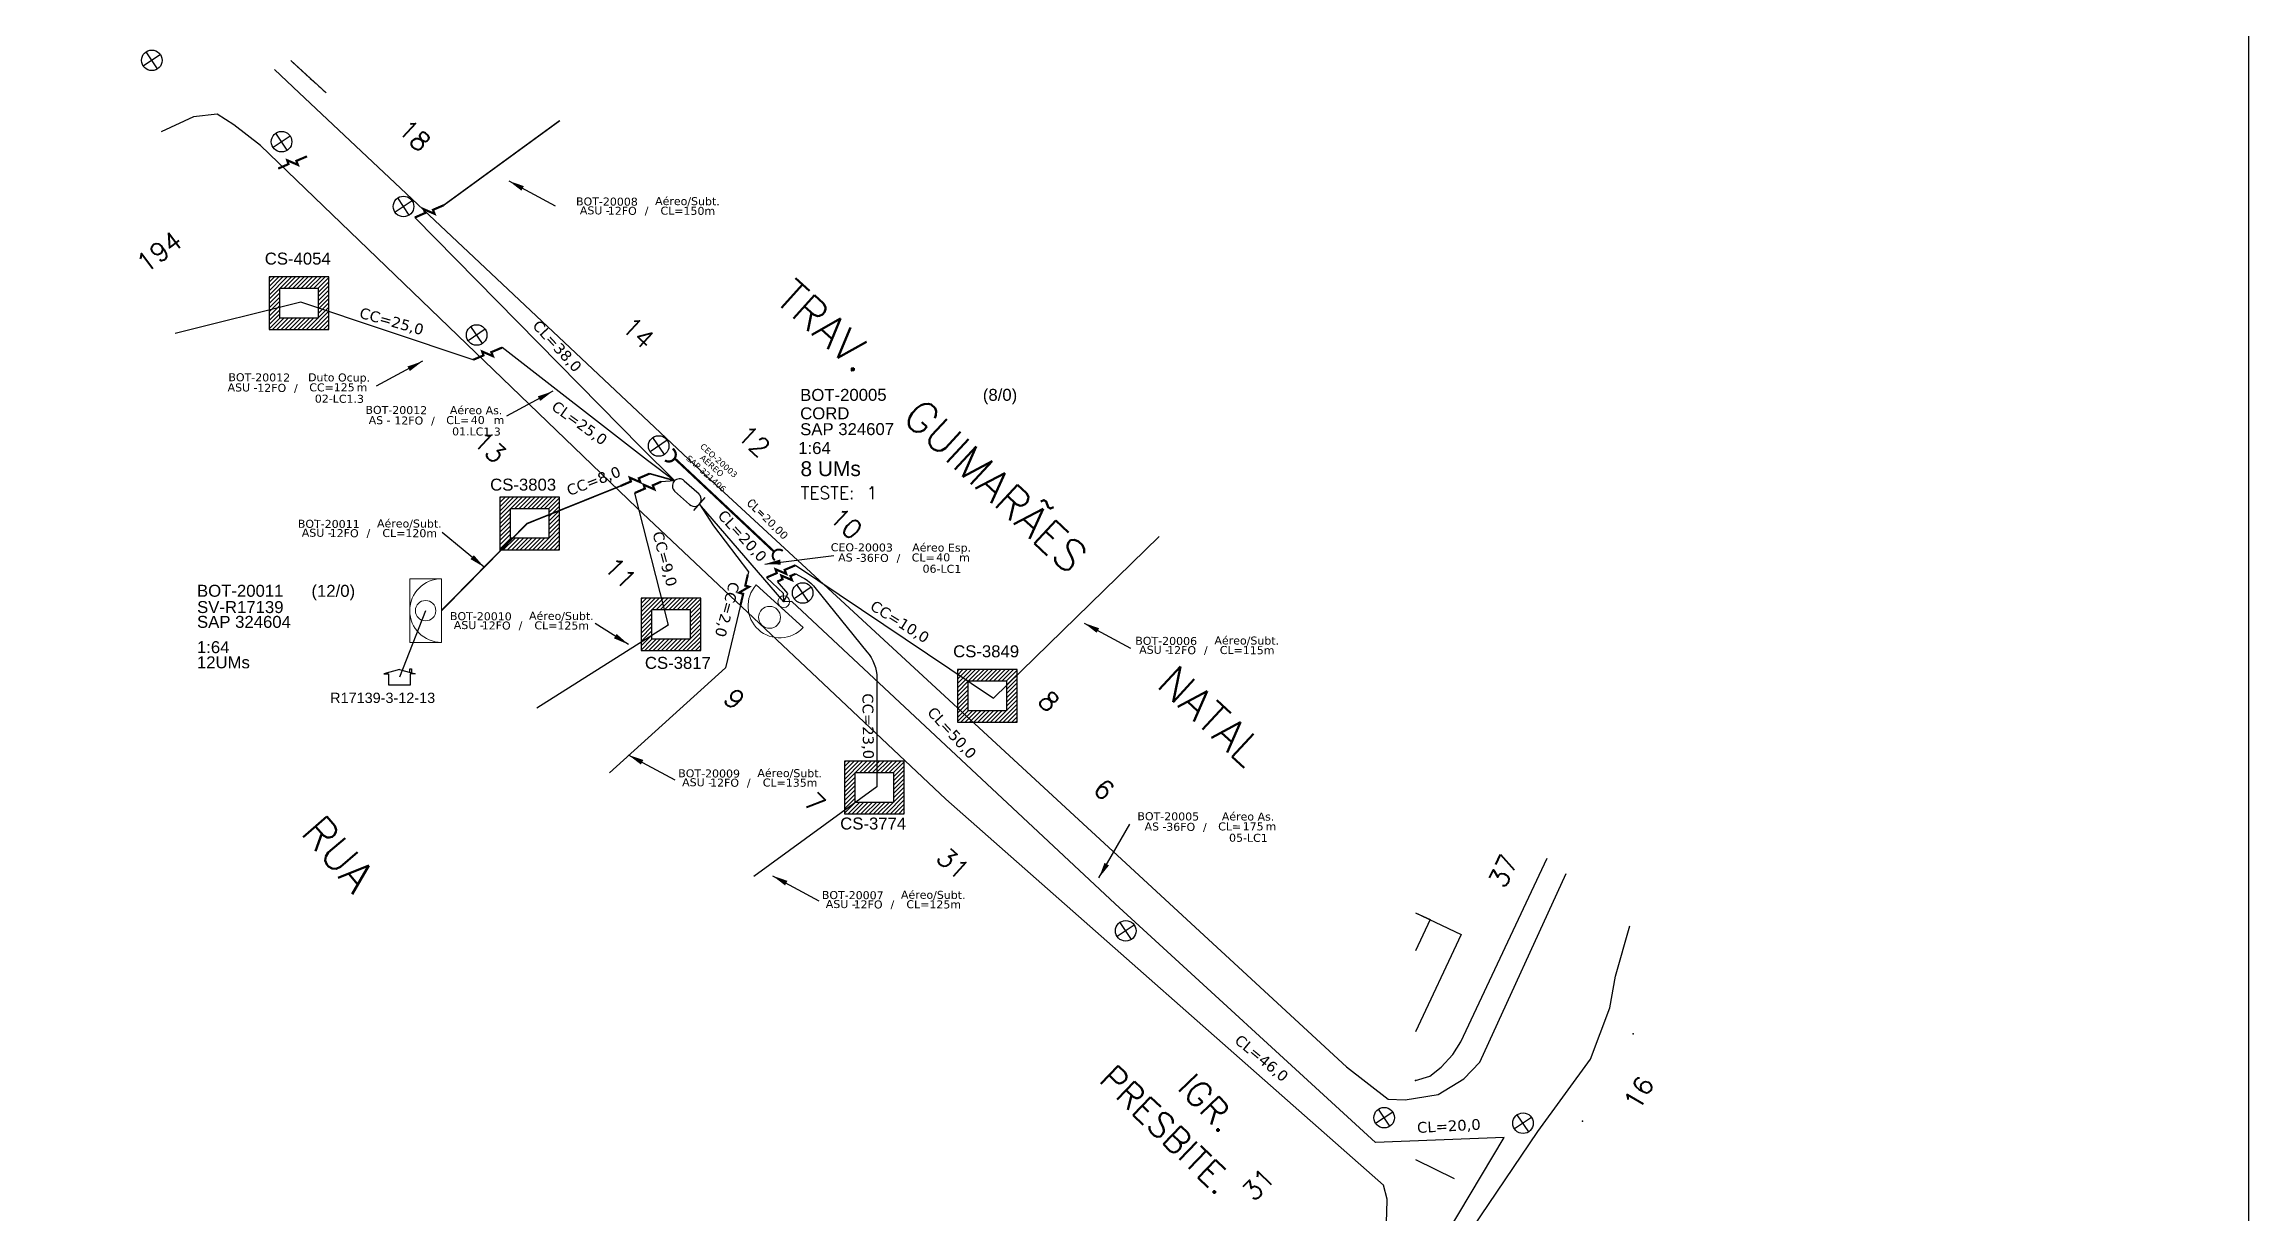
# Model space of a CAD drawing. Extents: x -89 to 749, y 705 to 1299.
# Drawn here: x 467.7 to 749.2, y 859.2 to 1008.4 of the extents above; entities that cross this region are included whole.
import ezdxf
from ezdxf.enums import TextEntityAlignment as Align

# ---------------------------------------------------------------- set-up
doc = ezdxf.new("R2010")
doc.units = 0
doc.linetypes.add('HIDDEN', pattern=[0.375, 0.25, -0.125])
for name, color, linetype in [('10.1-Caixas Subterrâneas', 5, 'Continuous'), ('20.4-CEOS', 1, 'Continuous'), ('20.5-CEO', 1, 'Continuous'), ('CAP a instalar', 1, 'Continuous'), ('celulas gpon', 7, 'Continuous'), ('CORDOALHA BLOCO NOVO', 7, 'Continuous'), ('DUVIDAS', 252, 'Continuous'), ('FACEPROJETAD', 252, 'HIDDEN'), ('label_cabos', 7, 'Continuous'), ('Legenda', 1, 'Continuous'), ('LOTES', 254, 'Continuous'), ('MUB', 251, 'Continuous'), ('Postes Existentes NA', 1, 'Continuous'), ('Subida Lateral', 5, 'Continuous'), ('surveys', 7, 'Continuous'), ('surveys legendas', 7, 'Continuous')]:
    doc.layers.add(name, color=color, linetype=linetype)
for name, color, linetype, lineweight in [("20.0-LEGENDA DOS CDO'S", 1, 'Continuous', 0), ('20.1-CDO_INTERIOR', 1, 'Continuous', 0), ('20.2-CDO_POSTE', 1, 'Continuous', 5), ('20.6-CORDOALHA_SUPORTE', 7, 'Continuous', 25), ('CORDOALHA_SUPORTE', 7, 'Continuous', 25)]:
    doc.layers.add(name, color=color, linetype=linetype, lineweight=lineweight)
doc.layers.add('EXTRA', color=50, linetype='Continuous', plot=False)
doc.styles.add('ARIAL', font='arial.ttf')
doc.styles.add('DIGICADE', font='arial.ttf')
doc.styles.add('ROMANS', font='romans')
doc.styles.add('siredit', font='verdana.ttf')
doc.linetypes.add('FENCELINE1', pattern='A,0.25,-0.1,[133,ltypeshp.shx,S=0.1,R=0,X=-0.1,Y=0],-0.1,1', length=1.45)
doc.dimstyles.new('CC', dxfattribs={"dimtxt": 1, "dimasz": 2, "dimexe": 0.18, "dimexo": 0.0625, "dimgap": 0.09, "dimtad": 0, "dimdec": 0, "dimrnd": 1, "dimzin": 0, "dimdsep": 46, "dimtxsty": 'siredit', "dimblk": 'NONE', "dimcen": 0, "dimse1": 1, "dimse2": 1, "dimsd1": 1, "dimsd2": 1, "dimclrt": 7, "dimadec": 0, "dimazin": 0, "dimtfac": 1, "dimtdec": 0, "dimtofl": 0, "dimtmove": 0, "dimatfit": 3, "dimfxl": 0, "dimtolj": 1, "dimtzin": 0, "dimarcsym": 0})

# ---------------------------------------------------------------- blocks, each defined once
blk = doc.blocks.new('*U100')
at = {"color": 10}
for points in [[(41172, 12883), (40951, 13058)], [(40974, 12860), (41149, 13081)]]:
    blk.add_lwpolyline(points, dxfattribs=at)
blk.add_circle((41062, 12971), 141, dxfattribs=at)
blk = doc.blocks.new('*X65')
at = {"color": 0, "linetype": 'Continuous'}
for p, q in [((-1.25, 0.34099), (-0.49099, 1.1)), ((-1.25, 0.517767), (-0.667767, 1.1)), ((-1.25, 0.694544), (-0.844544, 1.1)), ((-1.25, 0.87132), (-1.02132, 1.1)), ((-1.25, 1.048097), (-1.198097, 1.1)), ((-0.789214, 0.625), (-0.314214, 1.1)), ((-0.612437, 0.625), (-0.137437, 1.1)), ((-0.43566, 0.625), (0.03934, 1.1)), ((-0.258883, 0.625), (0.216117, 1.1)), ((-0.082107, 0.625), (0.392893, 1.1)), ((0.09467, 0.625), (0.56967, 1.1)), ((0.271447, 0.625), (0.746447, 1.1)), ((0.448223, 0.625), (0.923223, 1.1)), ((0.625, 0.625), (1.1, 1.1)), ((0.801777, 0.625), (1.25, 1.073223)), ((-1.25, 0.164214), (-0.8035, 0.610714)), ((-1.25, -0.012563), (-0.8035, 0.433937)), ((-1.25, -0.18934), (-0.8035, 0.25716)), ((-1.25, -0.366117), (-0.8035, 0.080383)), ((0.8035, 0.449947), (1.25, 0.896447)), ((0.8035, 0.27317), (1.25, 0.71967)), ((0.8035, 0.096393), (1.25, 0.542893)), ((0.8035, -0.080383), (1.25, 0.366117)), ((0.8035, -0.25716), (1.25, 0.18934)), ((0.8035, -0.433937), (1.25, 0.012563)), ((-1.25, -0.542893), (-0.8035, -0.096393)), ((-1.25, -0.71967), (-0.8035, -0.27317)), ((-1.25, -0.896447), (-0.8035, -0.449947)), ((-1.25, -1.073223), (-0.801777, -0.625)), ((-1.1, -1.1), (-0.625, -0.625)), ((-0.923223, -1.1), (-0.448223, -0.625)), ((-0.746447, -1.1), (-0.271447, -0.625)), ((-0.56967, -1.1), (-0.09467, -0.625)), ((-0.392893, -1.1), (0.082107, -0.625)), ((-0.216117, -1.1), (0.258883, -0.625)), ((-0.03934, -1.1), (0.43566, -0.625)), ((0.137437, -1.1), (0.612437, -0.625)), ((0.314214, -1.1), (0.789214, -0.625)), ((0.49099, -1.1), (1.25, -0.34099)), ((0.667767, -1.1), (1.25, -0.517767)), ((0.8035, -0.610714), (1.25, -0.164214)), ((0.844544, -1.1), (1.25, -0.694544)), ((1.02132, -1.1), (1.25, -0.87132)), ((1.198097, -1.1), (1.25, -1.048097))]:
    blk.add_line(p, q, dxfattribs=at)
blk = doc.blocks.new('MANHOLE_MQ')
at = {"color": 0, "linetype": 'Continuous'}
for p, q in [((0.00000623, 0.00000569), (-0.00000627, 0.00000569)), ((-0.00000627, 0.00000569), (-0.00000627, -0.00000531)), ((0.00000623, -0.00000531), (0.00000623, 0.00000569)), ((-0.00000404, 0.00000331), (0.00000399, 0.00000331)), ((-0.00000404, -0.00000294), (-0.00000404, 0.00000331)), ((0.00000399, 0.00000331), (0.00000399, -0.00000294)), ((0.00000399, -0.00000294), (-0.00000404, -0.00000294)), ((0.00000399, -0.00000294), (0.00000399, -0.00000294)), ((-0.00000627, -0.00000531), (0.00000623, -0.00000531))]:
    blk.add_line(p, q, dxfattribs=at)
at = {"color": 0, "linetype": 'Continuous', "xscale": 5e-06, "yscale": 5e-06, "zscale": 1e-05}
blk.add_blockref('*X65', (-0.00000002, 0.00000019), dxfattribs=at)
blk = doc.blocks.new('*U106')
at = {"color": 0}
blk.add_line((2.14, -0.58), (-2.1, -0.68), dxfattribs=at)
for centre, radius in [((0, 0.38), 0.733), ((0.03, -1.03), 0.393)]:
    blk.add_circle(centre, radius, dxfattribs=at)
blk.add_arc((0.02, -0.63), 2.12, 1.3782, 181.3782, dxfattribs=at)
blk = doc.blocks.new('Inst CDOE-8 CAIXA DIST OPT CDOE 48F_8D C_SPL OPTAP')
at = {"layer": "20.0-LEGENDA DOS CDO'S", "color": 0, "style": 'ARIAL'}
for tag, p, height in [('FID', (0.12, 5.25), 0.8), ('CORDOALHA', (0.12, 4.02), 0.8), ('SAP', (0.12, 2.96), 0.8), ('1:XX', (-0.01, 1.7), 0.8), ('UMS', (0.14, 0.22), 1)]:
    blk.add_attdef(tag, p, '', height=height, rotation=0.118, dxfattribs=at)
at = {"layer": "20.0-LEGENDA DOS CDO'S", "color": 0}
for tag, p, style, flags in [('ID_ATIVIDADE', (0.12, 6.47), 'ARIAL', 3), ('FATOR', (7.92, 6.47), 'ARIAL', 1), ('QTDE', (0.23, -0.97), 'DIGICADE', 3)]:
    blk.add_attdef(tag, p, '', height=0.8, rotation=0.118, dxfattribs=dict(at, style=style, flags=flags))
at = {"layer": "20.0-LEGENDA DOS CDO'S", "color": 0, "style": 'ARIAL'}
blk.add_attdef('FIBRAS_UTILIZADAS', text='', height=0.8, rotation=0.118, dxfattribs=at).set_placement((13.48, 5.26), align=Align.CENTER)
blk = doc.blocks.new('Teste  FTTH')
at = {"color": 0, "lineweight": 0, "style": 'ROMANS'}
for tag, p in [('TESTE', (-2.302, -0.29)), ('QTDE', (0.212, -0.29))]:
    blk.add_attdef(tag, p, '', height=0.48, dxfattribs=at)
for tag, p, flags in [('FID', (-2.227, -1.253), 1), ('FATOR', (-2.227, -2.028), 3), ('ID_ATIVIDADE', (-2.227, -2.716), 3)]:
    blk.add_attdef(tag, p, '', height=0.48, dxfattribs=dict(at, flags=flags))
blk = doc.blocks.new('LEGENDA DOS CABOS')
at = {"layer": 'EXTRA', "color": 0, "style": 'siredit'}
for tag, p in [('ID', (4.6, 0.97)), ('XX', (9.03, 0.97))]:
    blk.add_attdef(tag, text='', height=0.48, rotation=359.69, dxfattribs=at).set_placement(p, align=Align.MIDDLE_CENTER)
at = {"layer": 'Legenda', "color": 0, "style": 'siredit'}
for tag, p in [('TIPO_CABO', (1.31, 0)), ('CABO', (4.69, -0.05)), ('/', (6.81, -0.05)), ('METROS', (10.03, -0.05))]:
    blk.add_attdef(tag, text='', height=0.8, rotation=359.69, dxfattribs=at).set_placement(p, align=Align.MIDDLE_CENTER)
blk = doc.blocks.new('Inst CB AS CFOA-SM-AS-80-TS-36')
at = {"layer": 'label_cabos', "color": 0, "style": 'siredit'}
for tag, flags, p in [('ID_ATIVIDADE', 3, (1.31, 2.67)), ('FATOR', 1, (11.56, 2.55))]:
    blk.add_attdef(tag, text='', height=1, rotation=359.69, dxfattribs=dict(at, flags=flags)).set_placement(p, align=Align.MIDDLE_CENTER)
for tag, p in [('TIPO_CABO', (1.76, 0)), ('DESTINO_CABO', (3.13, 1.26)), ('CABO', (4.69, -0.05)), ('/', (7.71, -0.05)), ('LANCE', (10.81, 0)), ('TIPO_CABO', (13.11, 1.24)), ('UND', (15.96, 0)), ('FID', (13.15, -1.41))]:
    blk.add_attdef(tag, text='', height=1, rotation=359.69, dxfattribs=at).set_placement(p, align=Align.MIDDLE_CENTER)
blk.add_attdef('QTDE', (12.43, -0.47), '', height=1, rotation=359.69, dxfattribs=at)
blk = doc.blocks.new('_None')
blk = doc.blocks.new('Inst CB ESP CFOA-SM-AS-80-TS-36')
at = {"layer": 'label_cabos', "color": 0, "style": 'siredit'}
for tag, flags, p in [('ID_ATIVIDADE', 3, (1.31, 2.67)), ('FATOR', 1, (11.56, 2.55))]:
    blk.add_attdef(tag, text='', height=1, rotation=359.69, dxfattribs=dict(at, flags=flags)).set_placement(p, align=Align.MIDDLE_CENTER)
for tag, p in [('TIPO_CABO', (1.76, 0)), ('DESTINO_CABO', (3.13, 1.26)), ('CABO', (4.69, -0.05)), ('/', (7.71, -0.05)), ('LANCE', (10.81, 0)), ('TIPO_CABO', (13.11, 1.24)), ('UND', (15.96, 0)), ('FID', (13.15, -1.41))]:
    blk.add_attdef(tag, text='', height=1, rotation=359.69, dxfattribs=at).set_placement(p, align=Align.MIDDLE_CENTER)
blk.add_attdef('QTDE', (12.43, -0.47), '', height=1, rotation=359.69, dxfattribs=at)
blk = doc.blocks.new('Inst CORD BENZINAL 4.55MM 3F (sem recursos)')
at = {"layer": '20.6-CORDOALHA_SUPORTE', "color": 0, "lineweight": 0, "style": 'ROMANS'}
blk.add_attdef('LANCE', text='', height=1, dxfattribs=at).set_placement((-0.54, -2.21), align=Align.RIGHT)
at = {"layer": '20.6-CORDOALHA_SUPORTE', "color": 0, "style": 'siredit'}
blk.add_attdef('QTDE', (-0.54, -2.21), '', height=1, rotation=359.69, dxfattribs=at)
at = {"layer": '20.6-CORDOALHA_SUPORTE', "color": 0, "lineweight": 0, "style": 'ROMANS'}
for tag, p, flags in [('FATOR', (-5.2, -4.44), 3), ('ID_ATIVIDADE', (-5.2, -6.67), 3), ('FID', (-5.2, -8.9), 1)]:
    blk.add_attdef(tag, p, '', height=1, dxfattribs=dict(at, flags=flags))
blk = doc.blocks.new('Inst CB DT OCUP CFOA-SM-ASU-120-S-12')
at = {"layer": 'label_cabos', "color": 0, "style": 'siredit'}
for tag, flags, p in [('ID_ATIVIDADE', 3, (1.31, 2.67)), ('FATOR', 1, (11.56, 2.55))]:
    blk.add_attdef(tag, text='', height=1, rotation=359.69, dxfattribs=dict(at, flags=flags)).set_placement(p, align=Align.MIDDLE_CENTER)
for tag, p in [('TIPO_CABO', (1.26, 0)), ('DESTINO_CABO', (3.13, 1.26)), ('CABO', (4.69, -0.05)), ('/', (7.71, -0.05)), ('LANCE', (10.91, 0)), ('TIPO_CABO', (13.11, 1.24)), ('UND', (15.96, 0)), ('FID', (13.15, -1.41))]:
    blk.add_attdef(tag, text='', height=1, rotation=359.69, dxfattribs=at).set_placement(p, align=Align.MIDDLE_CENTER)
blk.add_attdef('QTDE', (12.43, -0.47), '', height=1, rotation=359.69, dxfattribs=at)
blk = doc.blocks.new('Inst CB AS CFOA-SM-AS-120-S-12 A')
at = {"layer": 'label_cabos', "color": 0, "style": 'siredit'}
for tag, flags, p in [('ID_ATIVIDADE', 3, (1.31, 2.67)), ('FATOR', 1, (11.56, 2.55))]:
    blk.add_attdef(tag, text='', height=1, rotation=359.69, dxfattribs=dict(at, flags=flags)).set_placement(p, align=Align.MIDDLE_CENTER)
for tag, p in [('TIPO_CABO', (1.26, 0)), ('DESTINO_CABO', (3.13, 1.26)), ('CABO', (4.69, -0.05)), ('/', (7.71, -0.05)), ('LANCE', (10.81, 0)), ('TIPO_CABO', (13.11, 1.24)), ('UND', (15.96, 0)), ('FID', (13.15, -1.41))]:
    blk.add_attdef(tag, text='', height=1, rotation=359.69, dxfattribs=at).set_placement(p, align=Align.MIDDLE_CENTER)
blk.add_attdef('QTDE', (12.43, -0.47), '', height=1, rotation=359.69, dxfattribs=at)
blk = doc.blocks.new('SURVEY_SURVEY')
for p, q in [((0, 0.0000152), (-0.0000151, 0.0000108)), ((-0.0000151, 0.0000108), (-0.0000104, 0.0000108)), ((-0.0000103, 0), (-0.0000103, 0.0000108)), ((0.0000103, 0), (-0.0000103, 0)), ((0, 0.0000152), (0.0000151, 0.0000108)), ((0.0000101, 0.0000159), (0.0000117, 0.0000159)), ((0.0000101, 0.0000123), (0.0000101, 0.0000159)), ((0.0000151, 0.0000108), (0.0000103, 0.0000108)), ((0.0000103, 0.0000108), (0.0000103, 0)), ((0.0000117, 0.0000159), (0.0000117, 0.0000119))]:
    blk.add_line(p, q)

msp = doc.modelspace()

# ---------------------------------------------------------------- linework, layer by layer
msp.add_lwpolyline([(-89.32, 705.02), (749.25, 705.02), (749.25, 1299.02), (-89.32, 1299.02), (-89.32, 705.02)])
at = {"color": 4, "ltscale": 0.5}
msp.add_lwpolyline([(516.43, 936.06), (513.1, 927.56)], dxfattribs=at)
at = {"layer": '20.1-CDO_INTERIOR', "color": 1, "lineweight": 18}
msp.add_lwpolyline([(514.4, 932), (514.4, 940.12), (518.46, 940.12), (518.46, 932.01)], close=True, dxfattribs=at)
msp.add_circle((516.43, 936.06), 1.3, dxfattribs=at)
msp.add_arc((518.46, 936.07), 4.06, 90.0531, 270.0531, dxfattribs=at)
at = {"layer": '20.5-CEO', "color": 5}
for p, q in [((549.44, 952.66), (551.34, 950.96)), ((550.13, 949.61), (548.23, 951.31))]:
    msp.add_line(p, q, dxfattribs=at)
msp.add_lwpolyline([(550.68, 948.86), (552.14, 950.49)], dxfattribs=at)
for centre, start, end in [((548.84, 951.98), 48.1429, 228.1429), ((550.73, 950.28), 228.1429, 48.1429)]:
    msp.add_arc(centre, 0.907, start, end, dxfattribs=at)
at = {"layer": 'CAP a instalar', "color": 8, "linetype": 'FENCELINE1', "ltscale": 15, "const_width": 0.2}
msp.add_lwpolyline([(518.74, 987.83), (533.57, 998.64)], dxfattribs=at)
at = {"layer": 'CAP a instalar', "color": 8, "linetype": 'FENCELINE1', "ltscale": 5}
msp.add_lwpolyline([(548.24, 952.66), (543.93, 956.92), (515.05, 986.26)], dxfattribs=at)
at = {"layer": 'CAP a instalar', "color": 7, "linetype": 'FENCELINE1', "ltscale": 15}
for points in [[(522.5, 968.09), (500.51, 975.46), (484.44, 971.44)], [(562.16, 937.2), (551.41, 949.68)]]:
    msp.add_lwpolyline(points, dxfattribs=at)
at = {"layer": 'CAP a instalar', "color": 7, "linetype": 'FENCELINE1', "ltscale": 5}
for points in [[(548.21, 952.64), (544.78, 955.22), (526.19, 969.65)], [(638.25, 805.56), (623.9, 818.08), (654.13, 868.78), (637.74, 868.14), (604.46, 898.63), (563.21, 937.24), (562.16, 937.2)]]:
    msp.add_lwpolyline(points, dxfattribs=at)
at = {"layer": 'CAP a instalar', "color": 1, "linetype": 'FENCELINE1', "ltscale": 15, "const_width": 0.2}
for points in [[(541.34, 951.99), (529.38, 947.18), (518.46, 936.07)], [(548.24, 952.66), (545.03, 953.56)]]:
    msp.add_lwpolyline(points, dxfattribs=at)
at = {"layer": 'CAP a instalar', "color": 8, "linetype": 'FENCELINE1', "ltscale": 15}
for points in [[(548.21, 952.64), (546.51, 952.53)], [(543.12, 951.08), (547.38, 934.22), (530.63, 923.63)], [(551.41, 949.68), (553.19, 946.89), (557.66, 941.01), (557.39, 939.87)], [(563.65, 941.86), (588.94, 924.89), (610.08, 945.53)], [(562.16, 937.2), (562.12, 938.27), (559.96, 940.29), (559.96, 940.29)], [(562.16, 937.2), (562.7, 938.24), (561.35, 939.78)], [(556.64, 936.76), (554.71, 928.78), (539.9, 915.34)]]:
    msp.add_lwpolyline(points, dxfattribs=at)
msp.add_lwpolyline([(563.69, 940.77), (564.57, 940.31, -0.101926), (566.12, 939.02), (572.76, 930.81, -0.186812), (574.06, 927.44), (574.06, 913.56), (558.35, 902.12)], format="xyb", dxfattribs=at)
at = {"layer": 'CORDOALHA_SUPORTE'}
for points, const_width in [([(546.99, 955.25, 1), (547.97, 956.74)], 0.288), ([(561.02, 942.49, -1), (562.03, 943.68)], 0.253)]:
    msp.add_lwpolyline(points, format="xyb", dxfattribs=dict(at, const_width=const_width))
at = {"layer": 'CORDOALHA_SUPORTE', "const_width": 0.288}
msp.add_lwpolyline([(560.93, 943.59), (548.23, 955.51)], dxfattribs=at)
at = {"layer": 'DUVIDAS'}
for points, elevation in [([(497.13, 1005.16), (500.3, 1002.19)], -5135.08), ([(582.85, 911.98), (543.39, 949.19), (495.36, 995.45), (491.94, 998.09), (489.8, 999.45), (486.81, 999.12), (482.68, 997.21)], -5135.08), ([(500.3, 1002.19), (552.88, 952.7), (634, 877.81), (639.35, 873.7), (641.53, 873.62), (642.84, 873.83)], -5135.08), ([(629.84, 836.61), (635.92, 850.75), (639.1, 857.06), (639.16, 859.17), (639.21, 860.9), (638.73, 862.69), (582.85, 911.98)], -5135.08), ([(642.84, 876.06), (644.68, 876.61), (646.09, 877.79), (647.59, 879.41), (648.61, 881.01), (659.66, 904.47)], -5135.08), ([(651.05, 878.41), (662.05, 902.52)], -5135.08), ([(642.84, 897.5), (644.71, 896.61), (642.84, 892.62)], -5114.49), ([(642.84, 897.49), (648.68, 894.73)], -5117.46), ([(668.37, 889.39), (670.2, 895.84)], -5135.08), ([(648.68, 894.73), (642.84, 882.29)], -5118.3), ([(642.84, 846.45), (658.47, 869.55), (665.17, 878.8), (667.66, 885.34), (668.37, 889.39)], -5135.08), ([(642.84, 873.83), (645.72, 874.3), (649.01, 876.29), (651.05, 878.41)], -5135.08), ([(642.84, 865.99), (647.78, 863.56)], -5135.08)]:
    msp.add_lwpolyline(points, dxfattribs=dict(at, elevation=elevation))
for p in [(670.64, 882.04, -5135.08), (670.64, 882.04, -5135.08), (642.84, 876.06, -5135.08), (642.84, 876.06, -5135.08), (664.16, 870.9, -5135.08), (664.16, 870.9, -5135.08)]:
    msp.add_point(p, dxfattribs=at)
at = {"layer": 'FACEPROJETAD', "elevation": -5135.08}
msp.add_lwpolyline([(499.2, 1006.3), (503.71, 1002.19)], dxfattribs=at)
at = {"layer": 'LOTES', "elevation": -5135.08}
msp.add_lwpolyline([(499.2, 1006.3), (503.71, 1002.19)], dxfattribs=at)
at = {"layer": 'MUB', "elevation": -5135.08}
for points in [[(497.13, 1005.16), (500.3, 1002.19)], [(582.85, 911.98), (543.39, 949.19), (495.36, 995.45), (491.94, 998.09), (489.8, 999.45), (486.81, 999.12), (482.68, 997.21)]]:
    msp.add_lwpolyline(points, dxfattribs=at)
at = {"layer": 'Subida Lateral', "color": 5, "const_width": 0.281}
for points in [[(497.6, 992.51), (498.92, 993.08), (498.76, 993.57), (500.12, 992.98), (499.92, 993.49), (501.29, 994.07)], [(515.05, 986.26), (516.37, 986.84), (516.2, 987.32), (517.57, 986.73), (517.37, 987.24), (518.74, 987.83)], [(522.5, 968.09), (523.82, 968.66), (523.65, 969.15), (525.02, 968.56), (524.82, 969.07), (526.19, 969.65)], [(541.34, 951.99), (542.65, 952.56), (542.49, 953.05), (543.85, 952.46), (543.65, 952.97), (545.03, 953.56)], [(543.12, 951.08), (544.43, 951.65), (544.27, 952.14), (545.64, 951.55), (545.44, 952.06), (546.51, 952.53)], [(557.57, 940.66), (557.25, 939.26), (557.74, 939.11), (556.45, 938.36), (556.98, 938.21), (556.64, 936.76)], [(559.96, 940.29), (561.27, 940.86), (561.11, 941.35), (562.48, 940.76), (562.28, 941.27), (563.65, 941.86)], [(561.35, 939.78), (562, 940.07), (561.84, 940.55), (563.21, 939.96), (563.01, 940.48), (563.69, 940.77)]]:
    msp.add_lwpolyline(points, dxfattribs=at)

# ---------------------------------------------------------------- block references
at = {"color": 0, "lineweight": 0}
ref = msp.add_blockref('Inst CB AS CFOA-SM-AS-120-S-12 A', (509.49, 960.39), dxfattribs=dict(at, xscale=1.021695015750886, yscale=1.021695015750886, zscale=1.021695015750886))
ref.add_attrib('DESTINO_CABO', 'BOT-20012', dxfattribs={"layer": 'label_cabos', "color": 0, "height": 1.022, "rotation": 359.69, "style": 'siredit'}).set_placement((512.69, 961.68), align=Align.MIDDLE_CENTER)
ref.add_attrib('CABO', '12FO', dxfattribs={"layer": 'label_cabos', "color": 0, "height": 1.022, "rotation": 359.69, "style": 'siredit'}).set_placement((514.28, 960.34), align=Align.MIDDLE_CENTER)
ref.add_attrib('TIPO_CABO', 'Aéreo As.', dxfattribs={"layer": 'label_cabos', "color": 0, "height": 1.022, "rotation": 359.69, "style": 'siredit'}).set_placement((522.88, 961.66), align=Align.MIDDLE_CENTER)
ref.add_attrib('/', '/', dxfattribs={"layer": 'label_cabos', "color": 0, "height": 1.02, "rotation": 359.69, "style": 'siredit'}).set_placement((517.37, 960.34), align=Align.MIDDLE_CENTER)
ref.add_attrib('TIPO_CABO', 'AS - ', dxfattribs={"layer": 'label_cabos', "color": 0, "height": 1.022, "rotation": 359.69, "style": 'siredit'}).set_placement((510.78, 960.38), align=Align.MIDDLE_CENTER)
ref.add_attrib('FID', '01.LC1.3', dxfattribs={"layer": 'label_cabos', "color": 0, "height": 1.022, "rotation": 359.69, "style": 'siredit'}).set_placement((522.92, 958.94), align=Align.MIDDLE_CENTER)
ref.add_attrib('LANCE', 'CL=', dxfattribs={"layer": 'label_cabos', "color": 0, "height": 1.022, "rotation": 359.69, "style": 'siredit'}).set_placement((520.53, 960.39), align=Align.MIDDLE_CENTER)
ref.add_attrib('QTDE', '40', (522.19, 959.9), dxfattribs={"layer": 'label_cabos', "color": 0, "height": 1.022, "rotation": 359.69, "style": 'siredit'})
ref.add_attrib('UND', 'm', dxfattribs={"layer": 'label_cabos', "color": 0, "height": 1.02, "rotation": 359.69, "style": 'siredit'}).set_placement((525.8, 960.39), align=Align.MIDDLE_CENTER)
at = {"layer": '10.1-Caixas Subterrâneas', "color": 30, "xscale": 610816.4328971513, "yscale": 610816.4328971513, "zscale": 610816.4328971513, "rotation": 180.0000000000625}
for p in [(500.24, 975.44), (529.7, 947.32), (547.75, 934.43), (588.14, 925.29), (573.72, 913.6)]:
    msp.add_blockref('MANHOLE_MQ', p, dxfattribs=at)
at = {"layer": "20.0-LEGENDA DOS CDO'S", "color": 7, "lineweight": 0, "xscale": 1.910069434105674, "yscale": 1.910069434105674, "zscale": 1.910069434105674}
msp.add_blockref('Inst CDOE-8 CAIXA DIST OPT CDOE 48F_8D C_SPL OPTAP', (564.03, 952.81), dxfattribs=at).add_auto_attribs({'FID': 'BOT-20005', 'CORDOALHA': 'CORD', 'SAP': 'SAP 324607', '1:XX': '1:64', 'UMS': '8 UMs', 'FIBRAS_UTILIZADAS': '(8/0)'})
at = {"layer": "20.0-LEGENDA DOS CDO'S", "color": 7, "lineweight": 0, "xscale": 3.343576544401982, "yscale": 3.343576544401982, "zscale": 3.343576544401982, "rotation": 3.126797674058592e-05}
msp.add_blockref('Teste  FTTH', (572.01, 951.27), dxfattribs=at).add_auto_attribs({'TESTE': 'TESTE:', 'QTDE': '1'})
at = {"layer": '20.2-CDO_POSTE', "color": 7, "xscale": 1.910069434105674, "yscale": 1.910069434105674, "zscale": 1.910069434105674, "rotation": 136.4348079814078}
msp.add_blockref('*U106', (560.85, 935.74), dxfattribs=at)
at = {"layer": 'CORDOALHA BLOCO NOVO', "color": 0, "lineweight": 0, "rotation": 315.6001298234418}
msp.add_blockref('Inst CORD BENZINAL 4.55MM 3F (sem recursos)', (561.28, 949.01, 5135.08), dxfattribs=at).add_auto_attribs({'QTDE': '20,00', 'LANCE': 'CL='})
at = {"layer": 'label_cabos', "color": 0, "lineweight": 0}
ref = msp.add_blockref('LEGENDA DOS CABOS', (535.24, 986.64), dxfattribs=dict(at, xscale=1.021695015750886, yscale=1.021695015750886, zscale=1.021695015750886))
ref.add_attrib('ID', 'BOT-20008', dxfattribs={"color": 0, "height": 1.022, "rotation": 359.69, "style": 'siredit'}).set_placement((539.58, 988.3), align=Align.MIDDLE_CENTER)
ref.add_attrib('CABO', '12FO', dxfattribs={"color": 0, "height": 1.022, "rotation": 359.69, "style": 'siredit'}).set_placement((541.54, 987.12), align=Align.MIDDLE_CENTER)
ref.add_attrib('METROS', 'CL=150m', dxfattribs={"color": 0, "height": 1.022, "rotation": 359.69, "style": 'siredit'}).set_placement((549.91, 987.12), align=Align.MIDDLE_CENTER)
ref.add_attrib('XX', 'Aéreo/Subt.', dxfattribs={"color": 0, "height": 1.0217, "rotation": 359.69, "style": 'siredit'}).set_placement((549.86, 988.35), align=Align.MIDDLE_CENTER)
ref.add_attrib('/', '/', dxfattribs={"color": 0, "height": 1.02, "rotation": 359.69, "style": 'siredit'}).set_placement((544.64, 987.12), align=Align.MIDDLE_CENTER)
ref.add_attrib('TIPO_CABO', 'ASU -', dxfattribs={"color": 0, "height": 1.022, "rotation": 359.69, "style": 'siredit'}).set_placement((538.04, 987.17), align=Align.MIDDLE_CENTER)
ref = msp.add_blockref('Inst CB DT OCUP CFOA-SM-ASU-120-S-12', (491.99, 964.57), dxfattribs=dict(at, xscale=1.021695015750886, yscale=1.021695015750886, zscale=1.021695015750886))
ref.add_attrib('DESTINO_CABO', 'BOT-20012', dxfattribs={"color": 0, "height": 1.022, "rotation": 359.69, "style": 'siredit'}).set_placement((495.19, 965.85), align=Align.MIDDLE_CENTER)
ref.add_attrib('CABO', '12FO', dxfattribs={"color": 0, "height": 1.022, "rotation": 359.69, "style": 'siredit'}).set_placement((496.78, 964.51), align=Align.MIDDLE_CENTER)
ref.add_attrib('TIPO_CABO', 'Duto Ocup.', dxfattribs={"color": 0, "height": 1.022, "rotation": 359.69, "style": 'siredit'}).set_placement((505.38, 965.84), align=Align.MIDDLE_CENTER)
ref.add_attrib('/', '/', dxfattribs={"color": 0, "height": 1.02, "rotation": 359.69, "style": 'siredit'}).set_placement((499.87, 964.51), align=Align.MIDDLE_CENTER)
ref.add_attrib('TIPO_CABO', 'ASU - ', dxfattribs={"color": 0, "height": 1.022, "rotation": 359.69, "style": 'siredit'}).set_placement((493.28, 964.56), align=Align.MIDDLE_CENTER)
ref.add_attrib('FID', '02-LC1.3', dxfattribs={"color": 0, "height": 1.022, "rotation": 359.69, "style": 'siredit'}).set_placement((505.42, 963.12), align=Align.MIDDLE_CENTER)
ref.add_attrib('LANCE', 'CC=', dxfattribs={"color": 0, "height": 1.022, "rotation": 359.69, "style": 'siredit'}).set_placement((503.14, 964.57), align=Align.MIDDLE_CENTER)
ref.add_attrib('QTDE', '125', (504.69, 964.08), dxfattribs={"color": 0, "height": 1.022, "rotation": 359.69, "style": 'siredit'})
ref.add_attrib('UND', 'm', dxfattribs={"color": 0, "height": 1.02, "rotation": 359.69, "style": 'siredit'}).set_placement((508.3, 964.57), align=Align.MIDDLE_CENTER)
ref = msp.add_blockref('LEGENDA DOS CABOS', (499.73, 945.48), dxfattribs=dict(at, xscale=1.021695015750886, yscale=1.021695015750886, zscale=1.021695015750886))
ref.add_attrib('ID', 'BOT-20011', dxfattribs={"color": 0, "height": 1.022, "rotation": 359.69, "style": 'siredit'}).set_placement((504.06, 947.14), align=Align.MIDDLE_CENTER)
ref.add_attrib('CABO', '12FO', dxfattribs={"color": 0, "height": 1.022, "rotation": 359.69, "style": 'siredit'}).set_placement((506.03, 945.96), align=Align.MIDDLE_CENTER)
ref.add_attrib('METROS', 'CL=120m', dxfattribs={"color": 0, "height": 1.022, "rotation": 359.69, "style": 'siredit'}).set_placement((514.4, 945.96), align=Align.MIDDLE_CENTER)
ref.add_attrib('XX', 'Aéreo/Subt.', dxfattribs={"color": 0, "height": 1.0217, "rotation": 359.69, "style": 'siredit'}).set_placement((514.35, 947.19), align=Align.MIDDLE_CENTER)
ref.add_attrib('/', '/', dxfattribs={"color": 0, "height": 1.02, "rotation": 359.69, "style": 'siredit'}).set_placement((509.12, 945.96), align=Align.MIDDLE_CENTER)
ref.add_attrib('TIPO_CABO', 'ASU -', dxfattribs={"color": 0, "height": 1.022, "rotation": 359.69, "style": 'siredit'}).set_placement((502.53, 946.01), align=Align.MIDDLE_CENTER)
ref = msp.add_blockref('Inst CB ESP CFOA-SM-AS-80-TS-36', (568.93, 942.85), dxfattribs=dict(at, xscale=1.021695015750886, yscale=1.021695015750886, zscale=1.021695015750886))
ref.add_attrib('DESTINO_CABO', 'CEO-20003', dxfattribs={"color": 0, "height": 1.022, "rotation": 359.69, "style": 'siredit'}).set_placement((572.13, 944.14), align=Align.MIDDLE_CENTER)
ref.add_attrib('TIPO_CABO', 'Aéreo Esp.', dxfattribs={"color": 0, "height": 1.022, "rotation": 359.69, "style": 'siredit'}).set_placement((582.32, 944.12), align=Align.MIDDLE_CENTER)
ref.add_attrib('CABO', '36FO', dxfattribs={"color": 0, "height": 1.022, "rotation": 359.69, "style": 'siredit'}).set_placement((573.72, 942.8), align=Align.MIDDLE_CENTER)
ref.add_attrib('/', '/', dxfattribs={"color": 0, "height": 1.02, "rotation": 359.69, "style": 'siredit'}).set_placement((576.81, 942.8), align=Align.MIDDLE_CENTER)
ref.add_attrib('TIPO_CABO', 'AS - ', dxfattribs={"color": 0, "height": 1.022, "rotation": 359.69, "style": 'siredit'}).set_placement((570.73, 942.85), align=Align.MIDDLE_CENTER)
ref.add_attrib('FID', '06-LC1', dxfattribs={"color": 0, "height": 1.022, "rotation": 359.69, "style": 'siredit'}).set_placement((582.36, 941.41), align=Align.MIDDLE_CENTER)
ref.add_attrib('LANCE', 'CL=', dxfattribs={"color": 0, "height": 1.022, "rotation": 359.69, "style": 'siredit'}).set_placement((579.97, 942.85), align=Align.MIDDLE_CENTER)
ref.add_attrib('QTDE', '40', (581.63, 942.37), dxfattribs={"color": 0, "height": 1.022, "rotation": 359.69, "style": 'siredit'})
ref.add_attrib('UND', 'm', dxfattribs={"color": 0, "height": 1.02, "rotation": 359.69, "style": 'siredit'}).set_placement((585.24, 942.85), align=Align.MIDDLE_CENTER)
ref = msp.add_blockref('LEGENDA DOS CABOS', (519.14, 933.68), dxfattribs=dict(at, xscale=1.021695015750886, yscale=1.021695015750886, zscale=1.021695015750886))
ref.add_attrib('ID', 'BOT-20010', dxfattribs={"color": 0, "height": 1.022, "rotation": 359.69, "style": 'siredit'}).set_placement((523.48, 935.35), align=Align.MIDDLE_CENTER)
ref.add_attrib('CABO', '12FO', dxfattribs={"color": 0, "height": 1.022, "rotation": 359.69, "style": 'siredit'}).set_placement((525.44, 934.17), align=Align.MIDDLE_CENTER)
ref.add_attrib('METROS', 'CL=125m', dxfattribs={"color": 0, "height": 1.022, "rotation": 359.69, "style": 'siredit'}).set_placement((533.81, 934.17), align=Align.MIDDLE_CENTER)
ref.add_attrib('XX', 'Aéreo/Subt.', dxfattribs={"color": 0, "height": 1.0217, "rotation": 359.69, "style": 'siredit'}).set_placement((533.76, 935.39), align=Align.MIDDLE_CENTER)
ref.add_attrib('/', '/', dxfattribs={"color": 0, "height": 1.02, "rotation": 359.69, "style": 'siredit'}).set_placement((528.54, 934.17), align=Align.MIDDLE_CENTER)
ref.add_attrib('TIPO_CABO', 'ASU -', dxfattribs={"color": 0, "height": 1.022, "rotation": 359.69, "style": 'siredit'}).set_placement((521.94, 934.22), align=Align.MIDDLE_CENTER)
ref = msp.add_blockref('LEGENDA DOS CABOS', (606.66, 930.54), dxfattribs=dict(at, xscale=1.021695015750886, yscale=1.021695015750886, zscale=1.021695015750886))
ref.add_attrib('ID', 'BOT-20006', dxfattribs={"color": 0, "height": 1.022, "rotation": 359.69, "style": 'siredit'}).set_placement((610.99, 932.2), align=Align.MIDDLE_CENTER)
ref.add_attrib('CABO', '12FO', dxfattribs={"color": 0, "height": 1.022, "rotation": 359.69, "style": 'siredit'}).set_placement((612.96, 931.02), align=Align.MIDDLE_CENTER)
ref.add_attrib('METROS', 'CL=115m', dxfattribs={"color": 0, "height": 1.022, "rotation": 359.69, "style": 'siredit'}).set_placement((621.33, 931.02), align=Align.MIDDLE_CENTER)
ref.add_attrib('XX', 'Aéreo/Subt.', dxfattribs={"color": 0, "height": 1.0217, "rotation": 359.69, "style": 'siredit'}).set_placement((621.28, 932.25), align=Align.MIDDLE_CENTER)
ref.add_attrib('/', '/', dxfattribs={"color": 0, "height": 1.02, "rotation": 359.69, "style": 'siredit'}).set_placement((616.05, 931.02), align=Align.MIDDLE_CENTER)
ref.add_attrib('TIPO_CABO', 'ASU -', dxfattribs={"color": 0, "height": 1.022, "rotation": 359.69, "style": 'siredit'}).set_placement((609.46, 931.07), align=Align.MIDDLE_CENTER)
ref = msp.add_blockref('LEGENDA DOS CABOS', (548.3, 913.61), dxfattribs=dict(at, xscale=1.021695015750886, yscale=1.021695015750886, zscale=1.021695015750886))
ref.add_attrib('ID', 'BOT-20009', dxfattribs={"color": 0, "height": 1.022, "rotation": 359.69, "style": 'siredit'}).set_placement((552.63, 915.28), align=Align.MIDDLE_CENTER)
ref.add_attrib('CABO', '12FO', dxfattribs={"color": 0, "height": 1.022, "rotation": 359.69, "style": 'siredit'}).set_placement((554.6, 914.1), align=Align.MIDDLE_CENTER)
ref.add_attrib('METROS', 'CL=135m', dxfattribs={"color": 0, "height": 1.022, "rotation": 359.69, "style": 'siredit'}).set_placement((562.97, 914.1), align=Align.MIDDLE_CENTER)
ref.add_attrib('XX', 'Aéreo/Subt.', dxfattribs={"color": 0, "height": 1.0217, "rotation": 359.69, "style": 'siredit'}).set_placement((562.92, 915.32), align=Align.MIDDLE_CENTER)
ref.add_attrib('/', '/', dxfattribs={"color": 0, "height": 1.02, "rotation": 359.69, "style": 'siredit'}).set_placement((557.69, 914.1), align=Align.MIDDLE_CENTER)
ref.add_attrib('TIPO_CABO', 'ASU -', dxfattribs={"color": 0, "height": 1.022, "rotation": 359.69, "style": 'siredit'}).set_placement((551.1, 914.15), align=Align.MIDDLE_CENTER)
ref = msp.add_blockref('Inst CB AS CFOA-SM-AS-80-TS-36', (608.06, 908.51), dxfattribs=dict(at, xscale=1.021695015750886, yscale=1.021695015750886, zscale=1.021695015750886))
ref.add_attrib('DESTINO_CABO', 'BOT-20005', dxfattribs={"color": 0, "height": 1.022, "rotation": 359.69, "style": 'siredit'}).set_placement((611.26, 909.8), align=Align.MIDDLE_CENTER)
ref.add_attrib('TIPO_CABO', 'Aéreo As.', dxfattribs={"color": 0, "height": 1.022, "rotation": 359.69, "style": 'siredit'}).set_placement((621.45, 909.78), align=Align.MIDDLE_CENTER)
ref.add_attrib('CABO', '36FO', dxfattribs={"color": 0, "height": 1.022, "rotation": 359.69, "style": 'siredit'}).set_placement((612.85, 908.46), align=Align.MIDDLE_CENTER)
ref.add_attrib('/', '/', dxfattribs={"color": 0, "height": 1.02, "rotation": 359.69, "style": 'siredit'}).set_placement((615.94, 908.46), align=Align.MIDDLE_CENTER)
ref.add_attrib('TIPO_CABO', 'AS - ', dxfattribs={"color": 0, "height": 1.022, "rotation": 359.69, "style": 'siredit'}).set_placement((609.86, 908.5), align=Align.MIDDLE_CENTER)
ref.add_attrib('FID', '05-LC1', dxfattribs={"color": 0, "height": 1.022, "rotation": 359.69, "style": 'siredit'}).set_placement((621.49, 907.06), align=Align.MIDDLE_CENTER)
ref.add_attrib('LANCE', 'CL=', dxfattribs={"color": 0, "height": 1.022, "rotation": 359.69, "style": 'siredit'}).set_placement((619.1, 908.51), align=Align.MIDDLE_CENTER)
ref.add_attrib('QTDE', '175', (620.76, 908.02), dxfattribs={"color": 0, "height": 1.022, "rotation": 359.69, "style": 'siredit'})
ref.add_attrib('UND', 'm', dxfattribs={"color": 0, "height": 1.02, "rotation": 359.69, "style": 'siredit'}).set_placement((624.37, 908.51), align=Align.MIDDLE_CENTER)
ref = msp.add_blockref('LEGENDA DOS CABOS', (566.64, 898.07), dxfattribs=dict(at, xscale=1.021695015750886, yscale=1.021695015750886, zscale=1.021695015750886))
ref.add_attrib('ID', 'BOT-20007', dxfattribs={"color": 0, "height": 1.022, "rotation": 359.69, "style": 'siredit'}).set_placement((570.97, 899.74), align=Align.MIDDLE_CENTER)
ref.add_attrib('CABO', '12FO', dxfattribs={"color": 0, "height": 1.022, "rotation": 359.69, "style": 'siredit'}).set_placement((572.93, 898.56), align=Align.MIDDLE_CENTER)
ref.add_attrib('METROS', 'CL=125m', dxfattribs={"color": 0, "height": 1.022, "rotation": 359.69, "style": 'siredit'}).set_placement((581.31, 898.56), align=Align.MIDDLE_CENTER)
ref.add_attrib('XX', 'Aéreo/Subt.', dxfattribs={"color": 0, "height": 1.0217, "rotation": 359.69, "style": 'siredit'}).set_placement((581.25, 899.78), align=Align.MIDDLE_CENTER)
ref.add_attrib('/', '/', dxfattribs={"color": 0, "height": 1.02, "rotation": 359.69, "style": 'siredit'}).set_placement((576.03, 898.56), align=Align.MIDDLE_CENTER)
ref.add_attrib('TIPO_CABO', 'ASU -', dxfattribs={"color": 0, "height": 1.022, "rotation": 359.69, "style": 'siredit'}).set_placement((569.44, 898.6), align=Align.MIDDLE_CENTER)
at = {"layer": 'Postes Existentes NA', "xscale": 0.009316000195859904, "yscale": 0.009316000195859904, "zscale": 0.009316000195859904, "rotation": 72.17959208465585}
for p in [(479.44, 605.17), (496.01, 594.78), (511.58, 586.51), (520.92, 570.1), (544.16, 555.93), (562.55, 537.16), (603.8, 494.02), (636.8, 470.16), (654.53, 469.46, -5135.08)]:
    msp.add_blockref('*U100', p, dxfattribs=at)
at = {"layer": 'surveys', "color": 255, "xscale": 131821.4252117286, "yscale": 131821.4252117286, "zscale": 131821.4252117286}
msp.add_blockref('SURVEY_SURVEY', (513.1, 926.56), dxfattribs=at)

# ---------------------------------------------------------------- texts
at = {"layer": '10.1-Caixas Subterrâneas', "color": 30, "style": 'ARIAL'}
for s, p in [('CS-4054', (495.89, 980.25)), ('CS-3803', (524.67, 951.39)), ('CS-3817', (544.43, 928.63)), ('CS-3849', (583.79, 930.11)), ('CS-3774', (569.37, 908.12))]:
    msp.add_text(s, height=1.528, dxfattribs=at).set_placement(p)
at = {"layer": "20.0-LEGENDA DOS CDO'S", "color": 1, "style": 'ARIAL'}
for s, p in [('BOT-20011', (487.24, 937.84)), ('SV-R17139', (487.25, 935.76)), ('SAP 324604', (487.24, 933.87)), ('1:64', (487.23, 930.64)), ('12UMs', (487.23, 928.7))]:
    msp.add_text(s, height=1.528, rotation=359.9724, dxfattribs=at).set_placement(p)
msp.add_text('         (12/0)', height=1.5281, rotation=359.9724, dxfattribs=at).set_placement((501.97, 937.83), align=Align.CENTER)
at = {"layer": '20.4-CEOS', "color": 7, "style": 'siredit'}
msp.add_text('CEO-20003', height=0.765, rotation=318.1429, dxfattribs=at).set_placement((554.13, 955.52), align=Align.TOP_CENTER)
at = {"layer": '20.5-CEO', "color": 7, "style": 'siredit'}
for s, p in [('SAP 321406', (552.5, 953.85)), ('AÉREO', (553.24, 954.85))]:
    msp.add_text(s, height=0.768, rotation=318.1429, dxfattribs=at).set_placement(p, align=Align.TOP_CENTER)
at = {"layer": 'celulas gpon', "style": 'siredit'}
for s, rotation, p in [('CC=25,0', 344.3614, (507.87, 973.49, -5135.08)), ('CL=38,0', 312.5623, (529.98, 972.38, -5135.08)), ('CL=25,0', 324.3737, (532.38, 961.84, -5135.08)), ('CC=8,0', 21.1013, (534.77, 950.69, -5135.08)), ('CC=9,0', 285.1292, (545.38, 945.97, -5135.08)), ('CL=20,0', 312.5623, (553.63, 948.14, -5135.08)), ('CC=2,0', 254.8745, (555.23, 939.86, -5135.08)), ('CC=10,0', 328.0339, (573.06, 936.3, -5135.08)), ('CC=23,0', 270.6032, (572.21, 925.5, -5135.08)), ('CL=50,0', 312.5623, (580.39, 923, -5135.08)), ('CL=46,0', 320.4289, (619.61, 880.99, -5135.08)), ('CL=20,0', 3.0534, (643.06, 869.37, -10270.16))]:
    msp.add_text(s, height=1.373, rotation=rotation, dxfattribs=at).set_placement(p)
at = {"layer": 'DUVIDAS', "style": 'ROMANS'}
for s, rotation, p in [('37', 64.7916, (654.03, 902.84, -5135.08)), ('37', 64.7916, (654.03, 902.84, -5135.08)), ('16', 59.8408, (671.34, 874.5, -5135.08)), ('16', 59.8408, (671.34, 874.5, -5135.08))]:
    msp.add_text(s, height=2.399, rotation=rotation, dxfattribs=at).set_placement(p, align=Align.MIDDLE_CENTER)
at = {"layer": 'MUB', "style": 'ROMANS'}
for s, height, rotation, p in [('18', 2.399, 316.6978, (515, 996.74, -5135.08)), ('194', 2.399, 37.4447, (482.44, 981.9, -5135.08)), ('14', 2.399, 316.6978, (543.58, 971.54, -5135.08)), ('13', 2.399, 317.1159, (524.62, 956.94, -5135.08)), ('12', 2.399, 317.0417, (558.35, 957.71, -5135.08)), ('10', 2.399, 317.0371, (570.11, 947.21, -5135.08)), ('11', 2.399, 314.4936, (541.3, 940.86, -5135.08)), ('9', 2.4, 316.7982, (555.86, 924.78, -5135.08)), ('8', 2.4, 315.3035, (596.03, 924.5, -5135.08)), ('7', 2.4, 314.5156, (566.12, 911.55, -5135.08)), ('6', 2.4, 318.7319, (603.06, 913.23, -5135.08)), ('31', 2.399, 317.3859, (583.78, 903.78, -5135.08)), ('31', 2.399, 45.8896, (622.76, 862.81, -5135.08))]:
    msp.add_text(s, height=height, rotation=rotation, dxfattribs=at).set_placement(p, align=Align.MIDDLE_CENTER)
for s, height, rotation, p in [('TRAV.', 3.998, 318.225, (560.87, 975.63, -5135.08)), ('GUIMARÃES', 3.998, 317.0393, (577.13, 960.52, -5135.08)), ('NATAL', 3.998, 317.2836, (609.6, 926.45, -5135.08)), ('RUA', 3.998, 310.7436, (500.34, 907.67, -5135.08)), ('PRESBITE.', 3.199, 316, (602.25, 876.02, -5135.08)), ('IGR.', 3.199, 314, (612.26, 875.07, -5135.08))]:
    msp.add_text(s, height=height, rotation=rotation, dxfattribs=at).set_placement(p)
at = {"layer": 'surveys legendas', "style": 'ARIAL'}
msp.add_text('R17139-3-12-13', height=1.3182, dxfattribs=at).set_placement((504.24, 924.27))

# ---------------------------------------------------------------- leaders
at = {"layer": 'label_cabos'}
for points in [[(527.06, 990.93), (532.98, 987.74)], [(516.03, 967.9), (510.1, 964.71)], [(532.67, 964.08), (526.75, 960.89)], [(523.92, 941.62), (518.55, 946.04)], [(559.76, 942.02), (568.55, 943.11)], [(542.34, 931.74), (538.09, 934.43)], [(600.51, 934.48), (606.43, 931.29)], [(542.31, 917.65), (548.24, 914.47)], [(602.41, 901.96), (606.34, 908.82)], [(560.72, 902.22), (566.65, 899.03)]]:
    msp.add_leader(points, dimstyle='CC', override={"dimgap": 0.09, "dimtad": 0}, dxfattribs=at)

doc.saveas('drawing.dxf')
